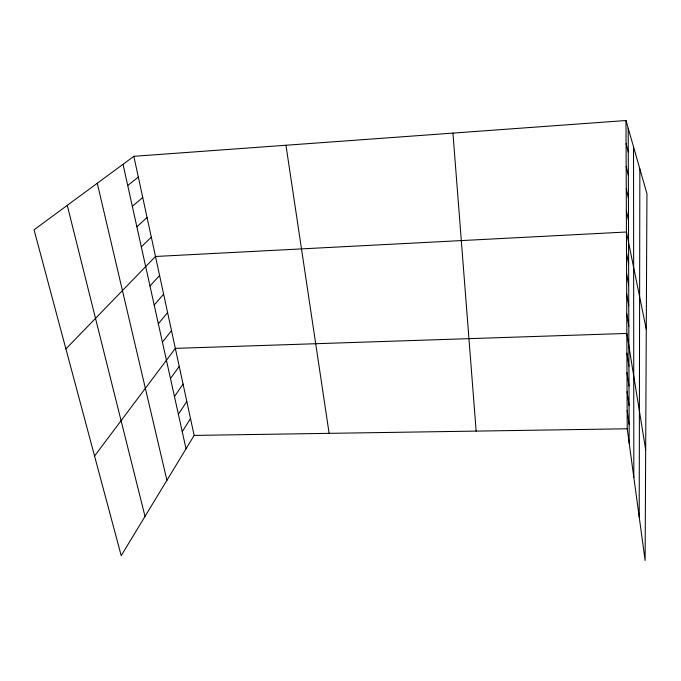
<?xml version="1.0" encoding="UTF-8"?>
<svg xmlns="http://www.w3.org/2000/svg" width="681" height="681" viewBox="0 0 681 681"><rect width="100%" height="100%" fill="white"/><g stroke="black" fill="none" stroke-linecap="round" stroke-linejoin="round"><path stroke-width="1.02" d="M639.204 516.964L639.859 168.965M133.842 156.315L194.145 435.414L121.209 555.662L34.05 229.812L133.842 156.315L625.984 120.52L646.95 193.727L645.12 560.48L627.227 428.783L625.984 120.52M182.244 431.677L190.501 418.577M178.388 414.278L186.807 401.467M174.472 396.572L183.044 384.058M170.48 378.568L179.222 366.369M94.557 456.023L175.34 348.366L626.843 333.435L645.673 449.766M162.418 342.16L171.501 330.608M158.341 323.756L167.594 312.545M154.195 305.037L163.627 294.175M149.973 285.986L159.592 275.49M65.904 348.91L155.481 256.482L626.435 232.008L646.269 329.349M141.316 246.871L151.31 237.15M136.864 226.782L147.053 217.477M132.335 206.326L142.729 197.447M127.722 185.496L138.328 177.069M194.145 435.414L627.227 428.783M626.077 143.691L628.282 152.042M67.257 205.356L145.019 516.411M626.171 166.419L628.35 175.323M97.272 183.257L166.93 480.284M626.256 188.705L628.427 198.145M123.023 164.291L186.032 448.788M626.35 210.565L628.495 220.516M626.52 253.06L628.631 263.973M626.605 273.711L628.691 285.075M626.682 293.988L628.759 305.786M626.767 313.89L628.818 326.105M626.92 353.209L628.946 366.208M627.005 372.626L629.006 385.999M285.96 145.249L329.127 433.346M627.082 391.686L629.065 405.416M627.158 410.396L629.125 424.484M452.942 133.101L476.147 431.099M628.205 128.283L629.184 443.195M633.543 146.934L633.824 477.372"/></g></svg>
